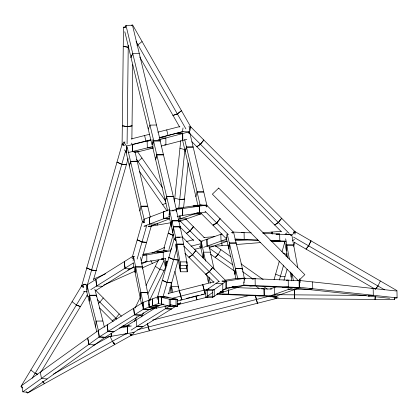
<?xml version="1.0" encoding="UTF-8"?>
<svg xmlns="http://www.w3.org/2000/svg" width="418" height="418" viewBox="0 0 418 418"><rect width="100%" height="100%" fill="white"/><g stroke="black" fill="none" stroke-linecap="round" stroke-linejoin="round"><path stroke-width="0.63" d="M109.934 336.276L111.235 336.307L111.24 333.188L111.235 336.307L104.944 337.399L102.342 337.342M111.235 336.307L127.636 333.475L127.657 326.604L131.372 326.003M125.682 333.428L127.636 333.475L127.668 326.604L121.795 326.468M221.906 281.11L226.211 281.236L226.164 288.065L212.563 297.506L205.787 297.308L205.839 290.484L218.954 281.366M212.563 297.506L212.616 290.682L226.211 281.236M222.747 290.364L222.799 283.535L216.022 283.336M125.86 26.799L123.482 27.201L122.087 144.936L124.574 145.38M127.082 143.907L128.248 45.327M131.879 139.262L132.762 64.665M83.046 287.375L83.119 284.261L87.163 285.05L87.007 291.91L83.543 291.231M295.045 234.205L295.098 232.408L293.802 232.241M175.351 240.93L175.476 237.09L176.83 244.175L183.69 244.19L176.824 244.159L176.626 250.575L180.393 271.778L187.254 271.81L187.452 265.383L182.337 237.111L176.725 237.095M179.797 268.319L179.996 261.898L176.824 244.159M180.393 271.778L180.586 265.352L179.991 261.887L186.851 261.924L186.815 263.209L186.851 261.924M187.254 271.81L186.658 268.351L186.757 265.137M180.419 268.319L186.658 268.351L186.757 265.132M176.83 244.175L176.621 250.57L175.377 244.075M275.081 296.932L274.997 298.614L394.508 299.591L394.592 297.909M123.66 145.234L123.843 142.136L125.039 142.036M126.581 150.945L126.837 146.603L123.843 142.136M86.719 290.27L87.085 285.51L98.528 330.951L98.34 333.318M96.344 296.409L96.438 295.218L94.844 289.115M291.868 280.87L291.163 277.113L291.477 272.985M300.234 282.458L299.852 278.775M96.349 296.419L96.443 295.233L89.635 295.28L89.175 301.211L96.84 331.939M95.617 327.007L96.077 321.076L102.885 321.034L104.416 327.205M142.789 306.248L143.066 303.008L133.53 256.485L134.774 256.49M244.509 280.138C242.163 264.192 237.079 248.543 233.73 232.706L231.253 232.716M133.138 260.999L133.53 256.485M165.34 258.7L166.009 261.752L165.502 267.572L165.784 268.842M203.08 257.995L203.587 252.179L201.304 241.797L200.797 247.618L203.08 257.995L203.592 252.185L210.4 252.19L214.141 269.401M226.525 237.262L226.41 238.558L235.956 278.607M167.869 261.752L166.014 261.762L165.497 267.567L163.485 258.413M178.277 287.892L178.392 286.596L174.964 271.313M169.102 215.359L169.588 210.244L175.675 237.429L175.367 240.616M176.271 211.518L176.396 210.238L172.064 210.244M174.463 201.371L180.733 140.709M178.815 208.41L184.887 149.654L179.944 148.333M183.612 207.38L188.215 162.863M182.352 132.192L183.027 127.95M189.202 132.307L190.07 126.853L188.826 126.832M152.565 144.205L153.458 140.683L160.125 140.636L176.668 210.776M153.458 140.683L156.776 154.827L155.585 159.53L152.554 146.613M139.847 210.944L141.049 206.252L127.208 147.115L126.017 151.818L142.475 222.062M143.808 222.81L144.409 220.458L141.049 206.252L147.716 206.199L150.344 217.318M197.907 205.322L195.89 196.664L197.092 191.982L184.719 139.659M156.792 154.848L155.574 159.514L165.382 201.142L166.599 196.481L156.792 154.848L163.454 154.801L156.776 154.827M166.599 196.481L173.266 196.429L166.615 196.502L165.376 201.126L167.587 210.473M169.081 214.303L169.546 212.569M125.656 150.752L87.372 284.846M128.122 158.558L93.527 279.72M143.604 221.613L142.46 221.503L132.01 258.12L133.603 258.836M146.728 225.464L137.141 259.055M151.478 225.276L141.368 260.68M162.9 297.219L176.615 249.175M168.517 293.974L178.214 260.001L173.642 259.588L168.851 257.446L173.642 259.588L178.214 260.001M282.004 251.845L284.81 242.006M286.084 256.459L286.967 253.371M293.645 246.406L294.878 242.1M163.966 248.01L171.035 223.249M168.929 249.53L173.35 234.054M175.262 239.117L174.118 239.023L157.048 298.802L158.647 299.507M179.865 227.658L180.221 226.425M274.067 279.632L279.355 261.114M279.386 279.929L283.613 265.111M283.958 280.347L287.129 269.234M164.718 247.733L163.485 250.873L166.583 251.009M170.309 251.176L171.338 248.558M132.741 53.514L130.98 57.386L132.741 53.514L139.246 53.368M148.212 129.01L149.968 125.134L156.478 124.987M153.317 142.251L152.063 145.02L124.81 31.747M124.961 27.588L125.97 25.378L132.475 25.232L160.329 140.997L153.819 141.143L125.97 25.378M377.976 285.996L375.364 289.246L377.976 285.996L380.328 280.995M293.467 232.826L294.256 231.159L397.053 290.677M135.019 308.144L140.375 297.125M146.018 285.525L158.406 260.043M134.45 321.463L136.691 316.854M147.685 294.246L164.018 260.654M141.535 316.881L143.505 312.826M149.707 300.067L165.774 267.029M218.149 254.447L215.186 257.467L218.149 254.447L220.876 249.682M22.802 387.993L20.9 386.519L82.032 285.233L83.464 286.335M32.139 378.295L84.655 291.283M40.88 372.13L87.409 295.04M126.048 334.421L126.68 333.418M103.277 297.961L99.907 302.183L98.366 303.249M119.198 313.965L115.833 318.187L112.238 320.674M138.044 161.594L141.948 158.014M190.075 128.096L190.995 127.38L132.584 24.881L131.498 25.263M142.089 41.565L137.945 44.768L136.858 45.144M285.055 234.31L287.098 232.748M291.524 235.135L295.098 232.408M292.365 240.946L294.408 239.383M157.732 296.895L142.831 302.507L98.308 330.476L21.684 385.537L22.828 391.838L99.447 336.783L105.09 337.305L149.613 309.341L163.313 304.179M99.447 336.783L98.308 330.476L99.035 337.06L105.09 337.305L28.471 392.366L22.828 391.838M205.787 297.308L212.778 292.401M99.035 337.06L107.99 331.474L107.259 324.89L108.011 331.464L134.444 314.848L133.697 308.28L134.46 314.838L143.593 309.069L142.831 302.507L143.087 309.341L158.594 303.499L158.338 296.665L170.716 299.513L177.514 299.471L177.519 306.342L170.716 306.384L158.344 303.541L158.333 296.67M90.779 289.653L133.499 262.896M95.236 290.886L133.713 266.778M154.785 308.306L127.166 325.549L128.378 325.601M131.064 330.136L136.864 326.489L142.925 326.735L175.675 306.342M133.959 332.373L142.925 326.735L136.869 326.484L170.147 305.762M177.258 305.344L179.374 304.017M132.767 256.318L86.871 285.039L87.132 287.432M53.473 374.079L126.576 333.407M92.953 345.707L109.96 336.244L112.437 341.276L114.725 344.573L131.68 335.131L131.033 334.191M162.659 204.679L166.192 203.085M105.535 273.806L93.684 279.088M151.927 253.115L164.347 247.576M127.866 270.007L134.413 267.086M141.55 263.899L146.906 261.511M135.108 271.11L103.586 285.17M142.251 267.928L158.871 260.513M169.509 215.301L169.321 209.705L143.735 219.372L143.844 222.48M143.98 226.206L169.551 216.545M148.16 226.195L150.548 226.19L169.765 218.755M270.284 288.958L276.063 286.863M271.068 295.594L293.478 287.647L300.098 287.61M298.342 288.232L275.99 296.184L269.359 296.221M203.618 247.325L226.906 239.054M209.016 247.717L226.995 241.332M221.984 233.876L206.884 239.274L207.119 246.113L213.676 246.097M198.571 205.52L199.747 205.102L202.129 205.102M178.293 219.507L197.04 212.981M178.988 220.913L180.775 220.913L201.826 213.588M201.272 247.513L201.063 241.296L206.884 239.274L208.075 239.268M233.735 286.56L231.995 287.145L238.558 287.135L244.352 285.17M217.82 293.802L238.542 287.14L232.006 287.145L222.768 290.113M189.124 133.723L189.114 131.858L159.425 139.669L158.129 139.633M186.825 139.356L161.212 146.07M131.404 138.896L149.649 134.251M157.858 132.156L179.897 126.544M132.088 144.555L150.966 139.743M159.174 137.653L183.094 131.56M186.517 241.515L193.471 239.744M190.995 246.202L199.846 243.95M194.61 249.332L200.933 247.722M168.067 293.525L214.063 281.826M172.54 298.212L180.707 296.127L181.773 299.905L205.154 293.953L202.756 284.689L205.154 293.953M180.252 300.009L182.123 299.528M186.485 298.415L190.227 297.459M191.475 297.141L195.211 296.184M196.476 295.86L198.346 295.38M201.466 294.585L203.336 294.11M177.373 301.028L181.773 299.905L179.374 290.635L180.707 296.127M208.159 296.926L178.246 304.576L177.927 303.499M152.638 320.089L249.959 295.291M269.526 296.127L137.574 329.755M150.929 140.072L126.581 146.018L126.738 152.883M180.675 296.132L209.052 288.922M128.634 152.455L147.314 147.894L153.291 147.873M153.27 148.024L139.022 151.572L132.438 151.593L132.281 144.732L133.483 144.727M133.943 152.716L139.016 151.572M168.282 305.809L149.456 309.425L146.232 309.357M177.127 304.064L180.268 303.447L180.262 302.198M177.18 216.404L182.713 215.416L182.703 208.551L206.356 205.149L206.361 207.025M178.742 221.331L180.607 221.002M148.437 226.242L150.365 226.284L170.591 222.763M143.034 255.502L170.089 250.92L163.652 250.779L142.899 254.301M141.796 262.582L165.753 258.554M119.454 328.025L127.657 326.604M122.38 326.254L127.318 325.455L129.925 325.512M127.636 333.475L133.807 332.472M224.602 280.285L237.748 278.263L244.149 278.388L244.164 282.756M222.151 281.105L225.992 281.178L244.149 278.388M244.169 285.254L226.013 288.049L225.992 281.178M199.919 205.019L176.265 208.415L182.703 208.551L182.703 215.411L205.74 212.114M373.164 288.462L371.936 288.634L373.169 288.462L373.305 295.286L368.383 295.981L373.305 295.286M394.639 298.217L397.1 297.867L396.964 291.043L299.074 280.447L297.229 280.708M298.598 287.359L294.288 287.965L389.607 298.285M312.607 281.904L312.748 288.733L307.82 289.423L312.742 288.728L397.1 297.867M179.735 199.517L184.463 199.125L179.735 199.517L174.792 198.195M203.827 237.518L214.815 236.64M262.906 232.795L281.058 231.342M235.433 240.663L247.137 239.728M214.915 246.233L228.531 245.147M236.332 244.52L260.398 242.597M271.454 241.714L280.509 240.987M239.974 278.372L243.678 278.174L255.105 278.717L252.017 278.879L255.116 278.728L299.429 280.64L299.549 287.511L293.938 287.772L242.691 285.551M255.116 278.728L255.226 285.588L249.671 285.881L255.241 285.599L299.549 287.511M288.206 280.18L286.346 280.274L288.221 280.191L288.326 287.051L282.746 287.328L288.342 287.061M241.594 232.627L251.202 232.81M286.064 241.139L279.804 240.909L279.679 234.033L275.943 234.211L290.944 234.451L290.965 235.705M288.451 234.571L290.944 234.451M234.848 239.493L244.206 239.378L257.796 239.963M270.091 240.491L279.799 240.904L270.958 241.034M279.799 240.904L274.198 241.17L285.463 241.583M261.574 288.838L271.569 289.047M222.956 294.434L228.562 294.173L275.431 296.085L269.819 296.346L216.702 294.167M258.59 295.855L264.192 295.594L264.077 288.723L236.212 287.61M132.893 332.289L134.131 332.258L132.872 334.264L130.39 334.322M200.259 205.578L197.087 191.977L203.759 191.93L207.072 206.152L205.86 206.158M173.642 210.803L170.011 210.834L166.615 196.502M197.087 191.977L203.759 191.935L189.814 132.819L188.602 132.83M141.049 206.252L147.716 206.21L135.051 152M83.752 284.256L85.659 284.24M160.183 296.655L165.115 296.618L177.514 299.471M163.386 304.158L161.541 304.168L161.531 297.292L168.323 297.25M294.826 289.465L288.206 289.502L288.148 287.631M281.105 294.309L274.48 294.345L274.276 287.495M148.939 141.028L147.146 141.033L147.314 147.894L152.993 146.446L152.821 139.591M163.537 211.707L163.788 218.541L169.755 218.525L163.778 218.546L163.548 211.701L164.744 211.701M194.098 214.016L200.65 214.006M180.043 218.901L179.939 215.792L180.038 218.901L186.595 218.891M149.696 224.048L149.451 217.214L149.701 224.048L156.269 224.032M144.576 226.206L145.772 226.201M222 234.289L220.809 234.289L221.044 241.129L227 241.118M201.063 241.296L202.255 241.29M237.57 278.341L242.341 278.331M175.675 237.429L180.001 237.424M159.645 296.665L164.864 296.665M143.735 309.341L149.613 309.336L144.8 309.121M180.586 265.352L187.452 265.383M294.575 289.204L294.444 298.776L294.575 289.204L308.228 289.313M279.726 294.727L366.158 295.437M290.594 235.088L291.837 235.099L297.731 267.426M176.265 208.415L182.703 208.54L174.646 209.731M270.294 296.158L275.76 296.268L278.252 297.318L272.792 297.208M200.562 205.029L206.356 205.149M178.679 220.955L181.02 221.226M163.239 252.127L156.807 251.986L163.245 252.127L163.26 258.993L161.327 258.951L163.255 258.988M142.946 254.776L146.802 254.86L146.817 261.725L145.532 261.694M178.982 303.416L180.268 303.447M164.603 144.842L165.904 144.879L165.873 138.024L159.383 137.851L182.614 131.675L189.114 131.858M205.839 290.484L212.616 290.682M235.439 239.033L244.206 239.378L244.086 232.507L232.805 232.063L232.831 233.312M125.008 268.178L124.277 261.6L125.013 268.178L131.059 268.429M96.61 286.043L95.889 279.454L96.621 286.037L102.666 286.288M165.392 308.75L171.448 308.996L165.392 308.75L165.126 306.357M107.99 331.474L114.046 331.72L108.011 331.464M262.854 233.312L279.679 234.033M238.6 239.645L258.664 240.507M217.297 293.687L228.562 294.173L228.484 289.799L228.562 294.173M134.444 314.848L140.479 315.109L134.46 314.838M255.226 285.588L243.798 285.045L243.741 281.92M285.013 276.653L280.436 276.241L275.65 274.098M88.851 344.39L87.712 338.084L88.851 344.39L94.499 344.913M47.098 378.974L41.455 378.452L40.311 372.145M312.748 288.733L299.215 287.27L299.074 280.447M286.351 234.477L288.289 234.723M123.482 27.201L125.343 27.531M170.11 304.55L177.519 306.342M164.091 270.488L159.812 269.307L155.324 266.386M139.649 315.052L142.094 315.726M35.122 373.352L37.458 374.241L35.128 373.352L30.848 370.04M76.363 305.025L80.444 306.582L76.369 305.02L72.089 301.718M269.082 296.132L271.078 296.973M142.46 221.503L144.591 222.449M123.864 144.409L122.27 143.698L81.531 286.387L83.657 287.344M282.892 252.937L286.617 254.604M174.118 239.023L175.712 239.744M293.572 237.126L384.67 289.873M294.314 242.32L374.805 288.922M215.098 245.601L230.929 256.777M240.977 263.868L263.188 279.548M209.209 248.135L232.962 264.902M242.482 271.622L253.062 279.088M263.089 286.168L267.295 289.136M210.458 254.128L234.759 271.282M244.279 278.001L245.34 278.749M256.448 286.591L259.076 288.446M182.279 236.943L226.284 281.194M183.904 246.176L219.262 281.737M184.824 253.193L213.891 282.432M190.232 126.382L295.254 231.933M188.664 132.417L289.178 233.432M191.872 141.739L281.502 231.823M233.552 232.277L206.623 205.165M228.39 234.697L205.034 211.184M226.587 238.986L200.551 212.772M185.696 218.938L204.376 237.711M180.048 220.871L200.097 241.019M180.101 227.026L193.769 240.763M95.581 290.223L121.466 316.238M97.19 299.45L116.737 319.096M123.075 325.465L123.979 326.374M86.808 295.118L88.616 296.937M99.5 307.873L113.142 321.588M199.381 239.692L201.136 241.505L201.068 248.198L199.313 246.385M137.553 151.708L162.477 187.463M136.576 159.493L165.659 201.215M139.523 171.484L167.054 210.98M26.48 391.703L27.463 393.119L114.725 344.573L113.9 342.891L114.725 344.573L112.437 341.276M131.424 143.097L132.757 145.083M124.475 149.827L126.471 152.805M136.043 41.434L185.9 128.922M139.743 57.041L179.656 127.088M150.752 260.419L152.366 263.413M195.838 296.022L196.941 299.79L195.854 296.017M130.029 333.987L130.5 335.602L149.351 330.805L276.261 298.462L275.802 296.843M86.63 291.461L89.175 301.226L89.635 295.28L96.443 295.233L102.885 321.029M166.704 129.904L168.015 135.401M144.597 135.536L145.913 141.033M227.209 233.949L237.805 278.843M195.89 196.674L182.525 140.03M176.396 210.238L182.478 237.424M169.044 215.996L171.417 226.561L171.965 220.809L178.768 220.803L171.976 220.829L171.411 226.546L174.29 239.425M166.014 261.762L166.871 265.587M171.155 284.695L172.806 292.13M169.922 287.312L171.066 292.407L171.584 286.602L178.392 286.602L179.343 290.897M209.188 246.683L210.4 252.179M210.343 283.185L208.995 277.05L208.477 282.85L206.675 274.563M203.592 252.185L205.531 261.109M149.351 300.584L147.627 292.684L140.814 292.684L140.302 298.473L141.503 303.975M140.474 257.127L147.638 292.72L140.819 292.689L140.307 298.504L135.145 272.708L135.662 266.919L142.475 266.94L142.308 268.878L142.475 266.94L135.662 266.919L135.15 272.719L133.149 262.901M292.083 273.722L293.373 280.609M289.355 259.076L285.656 238.772M287.605 257.948L284.674 241.562M290.212 272.003L291.163 277.113M186.088 265.174L186.658 268.346M148.986 303.97L149.127 305.166M136.137 319.906L136.864 326.489M221.817 242.409L222.026 245.664M190.07 126.853L190.195 130.379M226.76 234.702L226.864 237.811M206.884 239.274L207.114 246.113M132.287 144.727L132.438 151.593M264.066 288.718L264.186 295.589M394.487 297.705L394.508 299.591M159.425 139.669L159.43 140.913M157.272 223.222L157.278 225.093M170.716 299.513L170.716 306.384M161.531 297.297L161.541 304.168M207.5 289.303L207.453 296.127L214.225 296.325L214.277 289.502L207.5 289.303M375.202 296.634L375.061 299.434L375.207 296.634M286.743 245.005L286.304 250.915L286.748 245.016L293.582 245.063L286.743 245.005M235.517 268.534L235.01 274.365L235.527 268.56L242.33 268.523L242.215 269.829L242.33 268.523L235.517 268.534M229.367 243.067L228.855 248.893L229.372 243.077L236.17 243.041L229.372 243.077M173.318 226.822L172.77 232.565L173.329 226.838L180.127 226.822L180.006 228.103L180.127 226.822L173.329 226.838M130.578 161.311L129.387 166.014L130.583 161.317L137.245 161.254L130.583 161.317M186.438 147.079L185.247 151.771L186.444 147.089L193.111 147.031L186.438 147.079M310.982 240.846L308.63 245.847L306.023 249.102L308.625 245.847L310.982 240.846M195.859 250.57L192.505 254.808L188.899 257.284L192.479 254.781L195.859 250.57M214.235 224.038L213.112 225.443L216.712 222.961L220.082 218.739L216.712 222.961L213.112 225.443L214.241 224.038M281.675 218.29L278.31 222.517L274.715 224.999L278.304 222.512L281.675 218.29M203.812 140.035L200.441 144.257L196.852 146.744L200.441 144.257L203.812 140.035M193.44 226.723L190.07 230.95L186.48 233.437L190.07 230.95L193.44 226.723M212.705 267.515L209.329 271.731L205.745 274.229L209.329 271.731L212.705 267.515M218.687 188.063L212.36 194.166L298.504 280.765L304.832 274.663L218.687 188.063M181.49 110.707L177.352 113.915L173.005 115.415L177.352 113.915L181.49 110.707M132.041 125.855L127.286 126.67L122.312 125.781L127.286 126.67L132.041 125.855M176.035 299.089L169.238 299.136L169.243 306.007L176.041 305.96L176.035 299.089M223.761 291.889L220.192 291.889L223.755 291.889M150.166 300.276L148.86 300.276L149.111 307.11L155.642 307.105L149.127 307.105L148.86 300.276L150.161 300.276M159.091 305.777L152.565 305.783L152.304 298.954L152.575 305.777L159.091 305.783M199.543 206.173L193.111 206.043L199.548 206.178L199.548 213.044L196.972 212.992L199.548 213.044L199.543 206.173M182.718 133.65L176.224 133.473L182.713 133.655L182.755 140.5L182.718 133.65M96.166 270.498L91.589 270.091L86.803 267.943L91.589 270.091L96.166 270.498M126.367 164.708L121.79 164.295L117.003 162.153L121.79 164.295L126.367 164.708M146.608 242.383L142.031 241.975L137.245 239.827L142.031 241.975L146.608 242.377M171.678 282.892L167.106 282.479L162.32 280.337L167.116 282.448L171.678 282.892M128.221 47.244L123.253 46.361L128.221 47.244M172.995 235.292L168.208 233.155L172.995 235.297M44.418 383.682L42.782 381.331L44.418 383.682M149.351 330.805L147.387 323.37L149.351 330.805M257.415 303.269L255.304 295.223L257.415 303.269M196.497 297.961L196.204 296.738L196.507 297.961M272.175 233.944L272.008 232.068L272.175 233.944M156.227 308.186L156.217 306.316L156.233 308.186"/></g></svg>
